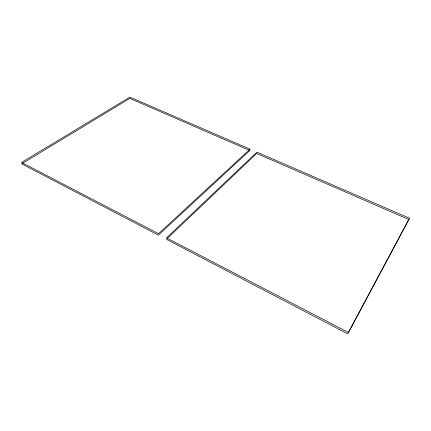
<?xml version="1.0" encoding="UTF-8"?>
<svg xmlns="http://www.w3.org/2000/svg" width="431" height="431" viewBox="0 0 431 431"><rect width="100%" height="100%" fill="white"/><g stroke="black" fill="none" stroke-linecap="round" stroke-linejoin="round"><path stroke-width="0.65" d="M409.45 218.215L348.377 332.468L166.549 237.874L256.935 152.165L409.45 218.215M408.884 219.514L347.801 333.858L166.414 239.302L256.677 153.463L408.884 219.514M249.786 150.473L158.409 235.127L21.695 163.861L129.833 98.413L249.786 150.473M250.034 149.18L158.527 233.699L21.55 162.439L129.882 97.142L250.034 149.18"/></g></svg>
